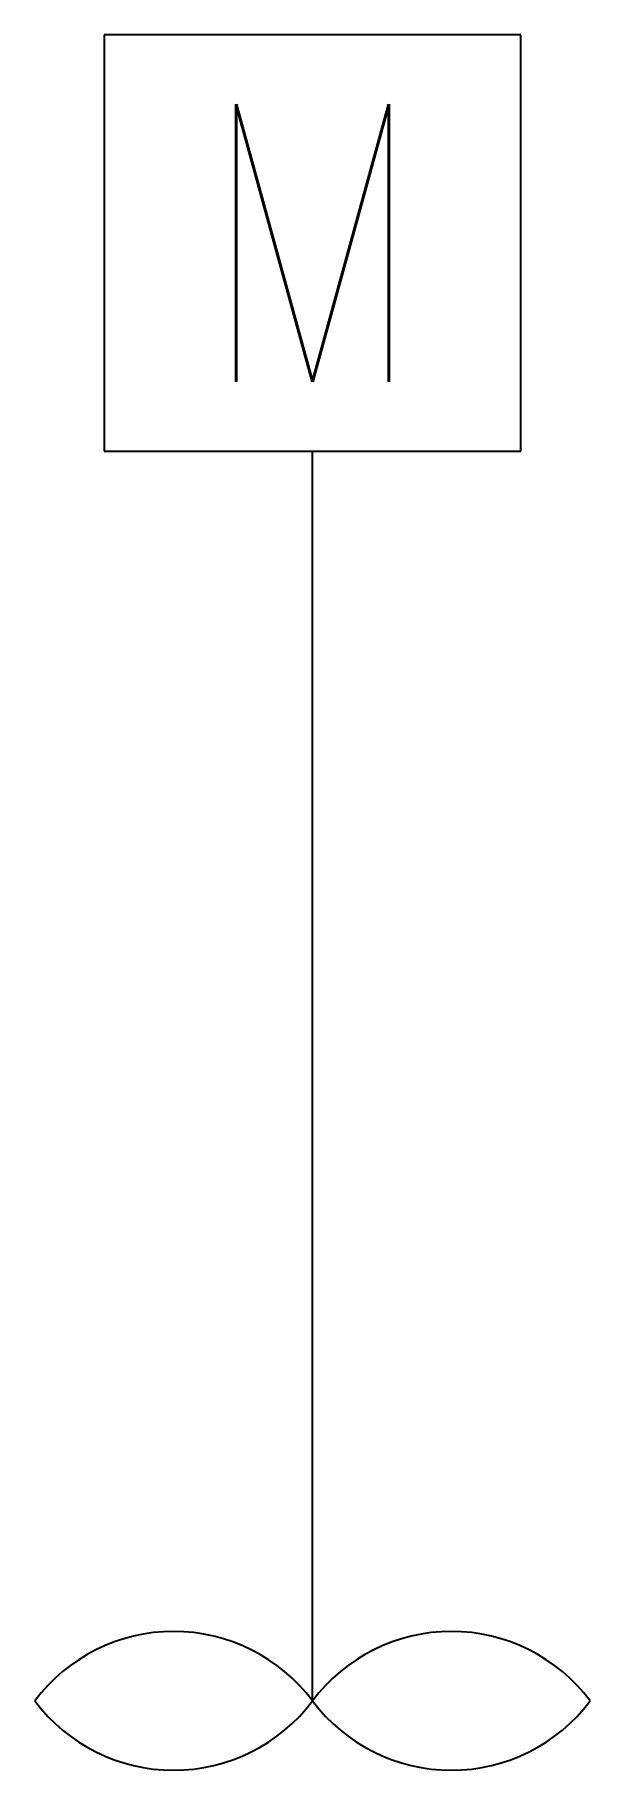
# Model space of a CAD drawing. Extents: x -2.5 to 2.5, y -6.9 to 8.8.
import ezdxf
from ezdxf.enums import TextEntityAlignment as Align

# ---------------------------------------------------------------- set-up
doc = ezdxf.new("R2010")
doc.units = 0
doc.layers.get('0').update_dxf_attribs({"linetype": 'CONTINUOUS'})
doc.styles.get("Standard").update_dxf_attribs({"font": 'txt.shx'})

msp = doc.modelspace()

# ---------------------------------------------------------------- linework, layer by layer
for p, q in [((1.875, 8.75), (-1.875, 8.75)), ((-1.875, 8.75), (-1.875, 5)), ((1.875, 5), (1.875, 8.75)), ((-1.875, 5), (1.875, 5)), ((0, -6.25), (0, 5))]:
    msp.add_line(p, q)
for centre, start, end in [((-1.25, -7.1875), 36.8699, 143.1301), ((1.25, -7.1875), 36.8699, 143.1301), ((-1.25, -5.3125), 216.8699, 323.1301), ((1.25, -5.3125), 216.8699, 323.1301)]:
    msp.add_arc(centre, 1.5625, start, end)

# ---------------------------------------------------------------- texts
at = {"width": 0.8}
msp.add_text('M', height=2.5, dxfattribs=at).set_placement((0, 6.875), align=Align.MIDDLE)

doc.saveas('drawing.dxf')
